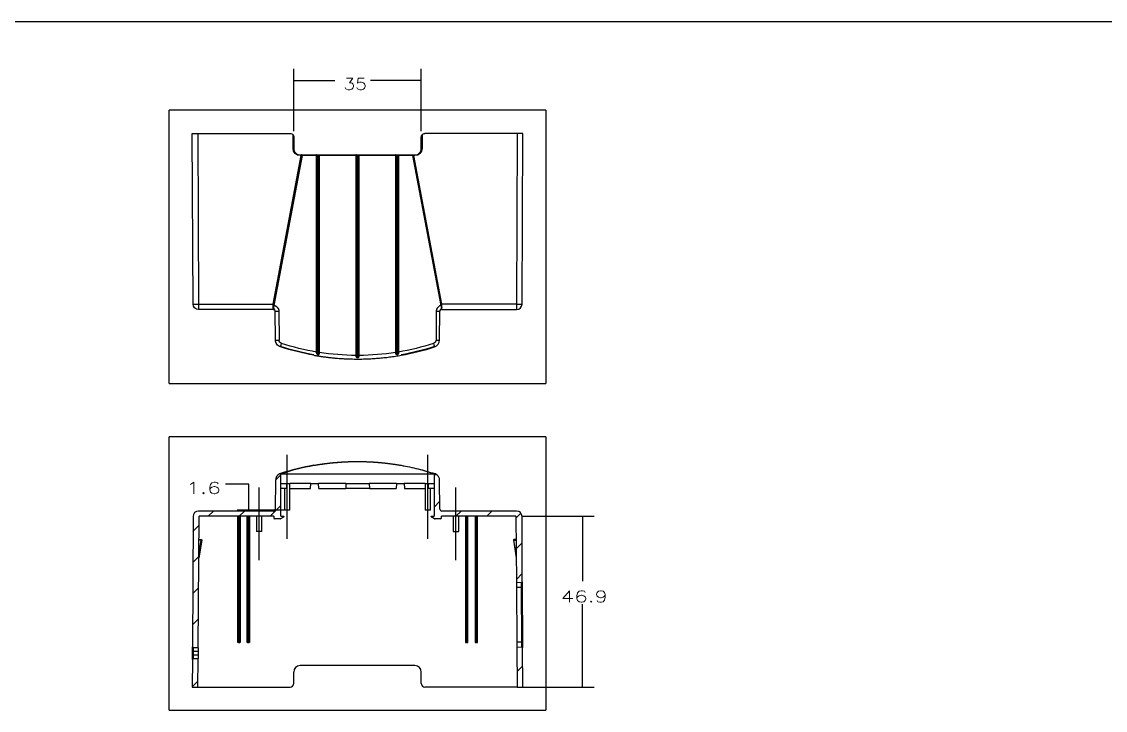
# Model space of a CAD drawing. Header units: inches. Extents: x 0 to 1189, y 0 to 841.
# Drawn here: x 297.2 to 594.5, y 652.1 to 841 of the extents above; entities that cross this region are included whole.
import ezdxf
from ezdxf.lldxf.tags import DXFTag

# ---------------------------------------------------------------- set-up
doc = ezdxf.new("R2010")
doc.units = ezdxf.units.IN
doc.header["$MEASUREMENT"] = 0
doc.layers.add('1', color=7, linetype='Continuous', true_color=0xffffff)
doc.styles.add('blockfont', font='simplex.shx', dxfattribs={"bigfont": 'bigfont'})
tags = doc.linetypes.add('CENTER', pattern=[2, 1.25, -0.25, 0.25, -0.25]).pattern_tags.tags
tags[10:11] = [DXFTag(74, 4), DXFTag(75, 0), DXFTag(340, '0'), DXFTag(46, 0.0), DXFTag(50, 0.0), DXFTag(44, 0.0), DXFTag(45, 0.0)]
tags[8:9] = [DXFTag(74, 4), DXFTag(75, 0), DXFTag(340, '0'), DXFTag(46, 0.0), DXFTag(50, 0.0), DXFTag(44, 0.0), DXFTag(45, 0.0)]
tags[6:7] = [DXFTag(74, 4), DXFTag(75, 0), DXFTag(340, '0'), DXFTag(46, 0.0), DXFTag(50, 0.0), DXFTag(44, 0.0), DXFTag(45, 0.0)]
tags[4:5] = [DXFTag(74, 4), DXFTag(75, 0), DXFTag(340, '0'), DXFTag(46, 0.0), DXFTag(50, 0.0), DXFTag(44, 0.0), DXFTag(45, 0.0)]
doc.dimstyles.get("Standard").update_dxf_attribs({"dimtxt": 0.18, "dimasz": 0.18, "dimexe": 0.18, "dimexo": 0.0625, "dimgap": 0.09, "dimtad": 0, "dimtih": 1, "dimtoh": 1, "dimdec": 4, "dimzin": 0, "dimdsep": 46, "dimtxsty": 'Standard', "dimcen": 0.09, "dimadec": 0, "dimazin": 0, "dimtfac": 1, "dimtdec": 4, "dimtofl": 0, "dimtmove": 0, "dimatfit": 3, "dimfxl": 0, "dimtolj": 1, "dimtzin": 0, "dimarcsym": 0})

# ---------------------------------------------------------------- blocks, each defined once
blk = doc.blocks.new('HATCH3')
at = {"color": 7}
for p, q in [((366.86, 715.29), (368.33, 716.76)), ((410.41, 716.4), (410.9, 716.88)), ((365.43, 705.38), (368.38, 708.33)), ((410.38, 707.88), (411.95, 709.46)), ((348.45, 705.38), (349.85, 706.78)), ((356.94, 705.38), (358.34, 706.78)), ((416.36, 705.38), (417.76, 706.78)), ((424.85, 705.38), (426.25, 706.78)), ((432.8, 704.84), (434.17, 706.21)), ((344.24, 701.18), (345.94, 702.87)), ((432.87, 696.43), (434.53, 698.08)), ((344.2, 692.66), (345.86, 694.32)), ((432.94, 688.02), (434.57, 689.64)), ((344.16, 684.14), (345.79, 685.76)), ((344.13, 675.62), (345.72, 677.21)), ((433.16, 662.8), (434.68, 664.31)), ((344.05, 658.58), (345.57, 660.1))]:
    blk.add_line(p, q, dxfattribs=at)
blk = doc.blocks.new('ASSORTED_DRAFT11')
at = {"color": 7}
blk.add_solid([(406.88, 824.91), (403.7, 824.06), (403.7, 825.76), (406.88, 824.91)], dxfattribs=at)
blk = doc.blocks.new('ASSORTED_DRAFT12')
at = {"color": 7}
blk.add_solid([(371.88, 824.91), (375.05, 825.76), (375.05, 824.06), (371.88, 824.91)], dxfattribs=at)
blk = doc.blocks.new('_D3')
at = {"layer": '1', "color": 7}
for p, q in [((434.38, 705.38), (454.3, 705.38)), ((451.13, 705.38), (451.13, 687.55)), ((451.13, 658.48), (451.13, 681.2)), ((434.79, 658.48), (454.3, 658.48))]:
    blk.add_line(p, q, dxfattribs=at)
for points in [[(451.13, 705.38), (451.98, 702.21), (450.27, 702.21), (451.13, 705.38)], [(451.13, 658.48), (450.27, 661.66), (451.98, 661.66), (451.13, 658.48)]]:
    blk.add_solid(points, dxfattribs=at)
at = {"layer": '1', "color": 7, "insert": (445.16, 681.76), "char_height": 3.175, "attachment_point": 7, "line_spacing_factor": 0.903614, "style": 'blockfont'}
blk.add_mtext('\\W01.352;\\fsimplex.shx;46.9', dxfattribs=at)
blk = doc.blocks.new('_U11')
at = {"color": 7}
for p, q in [((359.54, 714.14), (353.19, 714.14)), ((359.54, 706.98), (359.54, 714.14)), ((369.24, 706.98), (356.37, 706.98)), ((359.54, 705.38), (359.54, 697.44))]:
    blk.add_line(p, q, dxfattribs=at)
for points in [[(359.54, 706.98), (358.69, 710.16), (360.39, 710.16), (359.54, 706.98)], [(359.54, 705.38), (360.39, 702.21), (358.69, 702.21), (359.54, 705.38)]]:
    blk.add_solid(points, dxfattribs=at)
at = {"layer": '1', "color": 7, "insert": (342.34, 711.53), "char_height": 3.175, "attachment_point": 7, "line_spacing_factor": 0.903614, "style": 'blockfont'}
blk.add_mtext('\\W01.410;\\fsimplex.shx;1.6', dxfattribs=at)

msp = doc.modelspace()

# ---------------------------------------------------------------- linework, layer by layer
at = {"layer": '1', "color": 251}
for p, q in [((1189, 841), (0, 841)), ((337.7018, 741.7326), (337.7018, 816.7211)), ((441.0568, 816.7211), (337.7018, 816.7211)), ((441.0568, 816.7211), (441.0568, 741.7326)), ((337.7018, 741.7326), (441.0568, 741.7326)), ((337.7018, 652.1302), (337.7018, 727.1186)), ((441.0568, 727.1186), (337.7018, 727.1186)), ((441.0568, 727.1186), (441.0568, 652.1302)), ((337.7018, 652.1302), (441.0568, 652.1302))]:
    msp.add_line(p, q, dxfattribs=at)
at = {"layer": '1', "color": 7}
for p, q in [((371.8768, 810.9586), (371.8768, 828.085)), ((406.8768, 810.9586), (406.8768, 828.085)), ((371.8768, 824.91), (383.1556, 824.91)), ((406.8768, 824.91), (392.9319, 824.91))]:
    msp.add_line(p, q, dxfattribs=at)
at = {"layer": '1', "color": 21}
for p, q in [((344.2561, 763.5645), (344.0518, 810.3711)), ((344.0518, 810.3711), (345.5518, 810.3711)), ((345.5518, 810.3711), (370.8768, 810.3711)), ((345.5518, 810.3711), (345.7561, 763.5659)), ((371.6768, 806.2204), (371.6768, 809.9711)), ((371.8768, 809.3711), (371.8768, 806.2211)), ((406.8768, 806.2211), (406.8768, 809.3711)), ((407.0768, 809.9711), (407.0768, 806.2204)), ((433.2019, 810.3711), (407.8768, 810.3711)), ((433.2019, 810.3711), (432.9976, 763.5659)), ((434.7018, 810.3711), (433.2019, 810.3711)), ((434.4976, 763.5645), (434.7018, 810.3711)), ((366.2302, 763.5659), (373.9434, 804.2704)), ((366.3716, 763.2101), (374.1464, 804.2401)), ((374.2356, 804.2704), (366.4522, 763.195)), ((373.6268, 804.4711), (373.6268, 804.2704)), ((373.6268, 804.4711), (373.9434, 804.4711)), ((373.9434, 804.2704), (373.6268, 804.2704)), ((373.9434, 804.4711), (373.9851, 804.4711)), ((373.9434, 804.2704), (373.9434, 804.4711)), ((373.9851, 804.4711), (374.2356, 804.4711)), ((374.2356, 804.2704), (374.2356, 804.4711)), ((374.2356, 804.4711), (378.1237, 804.4711)), ((378.156, 804.2704), (374.2356, 804.2704)), ((378.1237, 804.4711), (378.93, 804.4711)), ((378.156, 804.2704), (378.156, 804.2708)), ((378.156, 750.4033), (378.156, 804.2704)), ((378.2951, 804.2708), (378.2951, 804.2707)), ((378.2951, 804.2707), (378.2951, 750.4036)), ((378.7586, 804.2707), (378.7586, 804.2708)), ((378.7586, 750.2833), (378.7586, 804.2707)), ((378.8977, 804.2704), (378.8977, 804.2708)), ((378.8977, 804.2704), (378.8977, 750.2829)), ((389.006, 804.2704), (378.8977, 804.2704)), ((378.93, 804.4711), (388.9737, 804.4711)), ((388.9737, 804.4711), (389.78, 804.4711)), ((389.006, 804.2704), (389.006, 804.2708)), ((389.006, 749.4686), (389.006, 804.2704)), ((389.1451, 804.2708), (389.1451, 804.2707)), ((389.1451, 804.2707), (389.1451, 749.4689)), ((389.6086, 804.2707), (389.6086, 804.2708)), ((389.6086, 749.4689), (389.6086, 804.2707)), ((389.7477, 804.2704), (389.7477, 804.2708)), ((389.7477, 804.2704), (389.7477, 749.4686)), ((399.856, 804.2704), (389.7477, 804.2704)), ((389.78, 804.4711), (399.8237, 804.4711)), ((399.8237, 804.4711), (400.63, 804.4711)), ((399.856, 804.2704), (399.856, 804.2708)), ((399.856, 750.2829), (399.856, 804.2704)), ((399.9951, 804.2708), (399.9951, 804.2707)), ((399.9951, 804.2707), (399.9951, 750.2833)), ((400.4586, 804.2707), (400.4586, 804.2708)), ((400.4586, 750.4036), (400.4586, 804.2707)), ((400.5977, 804.2704), (400.5977, 804.2708)), ((404.5181, 804.2704), (400.5977, 804.2704)), ((400.5977, 804.2704), (400.5977, 750.4033)), ((400.63, 804.4711), (404.5181, 804.4711)), ((404.5181, 804.4711), (404.7686, 804.4711)), ((404.5181, 804.2704), (404.5181, 804.4711)), ((412.3015, 763.195), (404.5181, 804.2704)), ((404.6073, 804.2401), (412.3821, 763.2101)), ((404.7686, 804.4711), (404.8103, 804.4711)), ((404.8103, 804.4711), (405.1268, 804.4711)), ((404.8103, 804.4711), (404.8103, 804.2704)), ((412.5235, 763.5659), (404.8103, 804.2704)), ((405.1268, 804.2704), (404.8103, 804.2704)), ((405.1268, 804.2704), (405.1268, 804.4711)), ((345.7561, 763.5659), (366.2302, 763.5659)), ((345.7561, 763.5659), (345.7561, 762.0711)), ((366.2812, 762.0711), (345.7561, 762.0711)), ((366.7809, 761.6051), (366.7812, 761.5755)), ((366.85, 753.6882), (366.7809, 761.6051)), ((367.7809, 761.6104), (367.85, 753.6935)), ((410.9728, 761.6104), (410.9037, 753.6935)), ((411.9037, 753.6882), (411.9728, 761.6051)), ((411.9728, 761.6051), (411.9725, 761.5755)), ((412.4725, 762.0711), (432.9976, 762.0711)), ((432.9976, 763.5659), (412.5235, 763.5659)), ((432.9976, 763.5659), (432.9976, 762.0711)), ((410.4758, 716.8802), (368.2779, 716.8802)), ((368.3768, 714.3802), (368.3359, 716.7244)), ((410.4178, 716.7244), (410.3768, 714.3802)), ((366.85, 715.1631), (366.7812, 707.2758)), ((368.3768, 714.3802), (370.0268, 714.3802)), ((368.3768, 705.3802), (368.3768, 714.3802)), ((370.0268, 712.9802), (370.0268, 714.3802)), ((370.0268, 714.3802), (370.8268, 714.3802)), ((370.8268, 706.9802), (370.8268, 714.3802)), ((376.5768, 714.3802), (370.8269, 714.3802)), ((376.4544, 712.9802), (376.5768, 714.3802)), ((376.5768, 714.3802), (378.6768, 714.3802)), ((378.7993, 712.9802), (378.6768, 714.3802)), ((386.1768, 714.3802), (378.6768, 714.3802)), ((386.1768, 714.3802), (386.128, 712.9802)), ((386.1768, 714.3802), (392.5768, 714.3802)), ((400.0768, 714.3802), (392.5768, 714.3802)), ((392.5768, 714.3802), (392.6257, 712.9802)), ((400.0768, 714.3802), (399.9544, 712.9802)), ((400.0768, 714.3802), (402.1768, 714.3802)), ((402.1768, 714.3802), (402.2993, 712.9802)), ((407.9268, 714.3802), (402.1768, 714.3802)), ((407.9268, 714.3802), (407.9268, 706.9802)), ((407.9268, 714.3802), (408.7268, 714.3802)), ((408.7268, 714.3802), (410.3768, 714.3802)), ((408.7268, 714.3802), (408.7268, 712.9802)), ((410.3768, 714.3802), (410.3768, 705.3802)), ((411.9725, 707.2758), (411.9037, 715.1631)), ((370.0268, 712.9802), (368.3768, 712.9802)), ((369.3268, 712.9802), (369.3268, 706.9802)), ((370.8268, 712.9802), (376.4544, 712.9802)), ((378.7993, 712.9802), (386.128, 712.9802)), ((392.6257, 712.9802), (386.128, 712.9802)), ((392.6257, 712.9802), (399.9544, 712.9802)), ((402.2993, 712.9802), (407.9268, 712.9802)), ((410.3768, 712.9802), (408.7268, 712.9802)), ((409.4268, 706.9802), (409.4268, 712.9802)), ((344.2561, 705.2867), (344.0999, 669.5019)), ((345.6457, 669.2302), (345.9611, 705.3802)), ((366.2812, 706.7802), (345.7561, 706.7802)), ((366.3768, 705.3802), (345.9611, 705.3802)), ((356.5018, 670.7302), (356.5018, 705.3802)), ((356.601, 705.3802), (356.601, 670.7302)), ((356.748, 670.7302), (356.748, 705.3802)), ((356.9057, 705.3802), (356.9057, 670.7302)), ((357.0527, 670.7302), (357.0527, 705.3802)), ((357.1518, 705.3802), (357.1518, 670.7302)), ((359.1018, 670.7302), (359.1018, 705.3802)), ((359.201, 705.3802), (359.201, 670.7302)), ((359.348, 670.7302), (359.348, 705.3802)), ((359.5057, 705.3802), (359.5057, 670.7302)), ((359.6527, 670.7302), (359.6527, 705.3802)), ((359.7518, 705.3802), (359.7518, 670.7302)), ((361.6268, 705.3802), (361.6268, 701.1802)), ((363.1268, 701.1802), (363.1268, 705.3802)), ((366.3768, 705.3802), (366.3768, 704.8802)), ((368.1178, 704.6302), (366.6268, 704.6302)), ((369.0386, 705.0611), (368.2296, 704.6566)), ((368.3768, 705.3802), (369.1768, 705.3802)), ((369.1768, 705.3802), (369.1768, 705.2847)), ((370.8268, 706.9802), (369.3268, 706.9802)), ((409.4268, 706.9802), (407.9268, 706.9802)), ((409.5768, 705.3802), (410.3768, 705.3802)), ((409.5768, 705.2847), (409.5768, 705.3802)), ((410.5241, 704.6566), (409.715, 705.0611)), ((412.1268, 704.6302), (410.6359, 704.6302)), ((432.7925, 705.3802), (412.3768, 705.3802)), ((412.3768, 704.8802), (412.3768, 705.3802)), ((432.9976, 706.7802), (412.4725, 706.7802)), ((415.6268, 705.3802), (415.6268, 701.1802)), ((417.1268, 701.1802), (417.1268, 705.3802)), ((419.0018, 705.3802), (419.0018, 670.7302)), ((419.101, 670.7302), (419.101, 705.3802)), ((419.248, 705.3802), (419.248, 670.7302)), ((419.4057, 670.7302), (419.4057, 705.3802)), ((419.5527, 705.3802), (419.5527, 670.7302)), ((419.6518, 670.7302), (419.6518, 705.3802)), ((421.6018, 705.3802), (421.6018, 670.7302)), ((421.701, 670.7302), (421.701, 705.3802)), ((421.848, 705.3802), (421.848, 670.7302)), ((422.0057, 670.7302), (422.0057, 705.3802)), ((422.1527, 705.3802), (422.1527, 670.7302)), ((422.2518, 670.7302), (422.2518, 705.3802)), ((432.7925, 705.3802), (432.9522, 687.0802)), ((434.5758, 687.3559), (434.4976, 705.2867)), ((346.6278, 698.8067), (345.8617, 693.9802)), ((345.8705, 694.9925), (346.4797, 698.8302)), ((346.4797, 698.8302), (345.904, 698.8302)), ((345.9053, 698.9802), (346.4797, 698.9802)), ((346.4797, 698.9802), (346.4797, 698.8302)), ((346.6278, 698.8067), (346.4797, 698.8302)), ((363.1268, 701.1802), (361.6268, 701.1802)), ((415.6268, 701.1802), (417.1268, 701.1802)), ((432.1259, 698.8067), (432.274, 698.8302)), ((432.1259, 698.8067), (432.892, 693.9802)), ((432.8484, 698.9802), (432.274, 698.9802)), ((432.274, 698.9802), (432.274, 698.8302)), ((432.274, 698.8302), (432.8497, 698.8302)), ((432.8832, 694.9925), (432.274, 698.8302)), ((432.892, 693.9802), (432.892, 693.9802)), ((434.3863, 687.1553), (432.9522, 687.0802)), ((434.393, 685.8301), (432.9632, 685.8302)), ((432.9632, 685.8302), (433.0945, 670.7802)), ((434.4586, 670.7801), (434.393, 685.8301)), ((434.5825, 685.8309), (434.6482, 670.7809)), ((345.6457, 669.2302), (344.2895, 669.3013)), ((356.601, 670.7302), (356.5018, 670.7302)), ((356.601, 670.7302), (356.748, 670.7302)), ((356.9057, 670.7302), (356.748, 670.7302)), ((356.9057, 670.7302), (357.0527, 670.7302)), ((357.1518, 670.7302), (357.0527, 670.7302)), ((359.201, 670.7302), (359.1018, 670.7302)), ((359.201, 670.7302), (359.348, 670.7302)), ((359.5057, 670.7302), (359.348, 670.7302)), ((359.5057, 670.7302), (359.6527, 670.7302)), ((359.7518, 670.7302), (359.6527, 670.7302)), ((419.0018, 670.7302), (419.101, 670.7302)), ((419.248, 670.7302), (419.101, 670.7302)), ((419.248, 670.7302), (419.4057, 670.7302)), ((419.5527, 670.7302), (419.4057, 670.7302)), ((419.5527, 670.7302), (419.6518, 670.7302)), ((421.6018, 670.7302), (421.701, 670.7302)), ((421.848, 670.7302), (421.701, 670.7302)), ((421.848, 670.7302), (422.0057, 670.7302)), ((422.1527, 670.7302), (422.0057, 670.7302)), ((422.1527, 670.7302), (422.2518, 670.7302)), ((434.4586, 670.7801), (433.0945, 670.7802)), ((433.1054, 669.5302), (433.2018, 658.4802)), ((433.1054, 669.5302), (434.4653, 669.4589)), ((434.7018, 658.4802), (434.6548, 669.2601)), ((344.0851, 666.1108), (344.0518, 658.4802)), ((344.0907, 667.3809), (344.0944, 668.2309)), ((344.2747, 666.3096), (345.6208, 666.3802)), ((344.2839, 668.2301), (344.2802, 667.3801)), ((344.2802, 667.3801), (345.6295, 667.3802)), ((345.6369, 668.2302), (344.2839, 668.2301)), ((345.5519, 658.4802), (345.6208, 666.3802)), ((345.6369, 668.2302), (345.6295, 667.3802)), ((405.1268, 664.3802), (373.6268, 664.3802)), ((371.8768, 659.4802), (371.8768, 662.6302)), ((406.8768, 659.4802), (406.8768, 662.6302)), ((344.0518, 658.4802), (345.5519, 658.4802)), ((345.5519, 658.4802), (370.8768, 658.4802)), ((433.2018, 658.4802), (407.8768, 658.4802)), ((433.2018, 658.4802), (434.7018, 658.4802))]:
    msp.add_line(p, q, dxfattribs=at)
at = {"layer": '1', "color": 7, "linetype": 'CENTER', "ltscale": 7.7}
for p, q in [((370.0768, 699.1302), (370.0768, 722.2302)), ((408.6768, 699.1302), (408.6768, 722.2302))]:
    msp.add_line(p, q, dxfattribs=at)
at = {"layer": '1', "color": 7, "linetype": 'CENTER', "ltscale": 6.633333}
for p, q in [((362.3768, 693.3302), (362.3768, 713.2302)), ((416.3768, 693.3302), (416.3768, 713.2302))]:
    msp.add_line(p, q, dxfattribs=at)
at = {"layer": '1', "color": 21, "extrusion": (0, 0, -1)}
for centre, radius, start, end in [((-370.8768, 809.3711), 1, 90, 143.130102), ((-407.8768, 809.3711), 1, 36.869898, 90), ((-373.6268, 806.2204), 1.95, -90, 0), ((-405.1268, 806.2204), 1.95, 180, 270), ((-345.7561, 763.5711), 1.5, 270, 359.75), ((-366.2812, 761.5711), 0.5, 90, 179.5), ((-368.8499, 753.7022), 1, 287.909807, 359.499995), ((-409.9038, 753.7022), 1, 180.500005, 252.090193), ((-389.3768, 817.2193), 68.65, 252.090199, 259.964683), ((-346.4797, 698.8302), 0.15, 90, 189.019458), ((-344.2999, 669.501), 0.2, -87, 0.25), ((-344.2851, 666.1099), 0.2, 0.25, 87)]:
    msp.add_arc(centre, radius, start, end, dxfattribs=at)
at = {"layer": '1', "color": 21}
for centre, radius, start, end in [((412.4725, 761.5711), 0.5, 90, 179.5), ((432.9976, 763.5711), 1.5, 270, 359.75), ((368.8499, 715.1456), 2, 115.883895, 179.499998), ((368.086, 716.72), 0.25, 1, 115.883895), ((389.3768, 651.6319), 68.65, 72.090199, 79.964683), ((410.6677, 716.72), 0.25, 64.116105, 179), ((409.9038, 715.1456), 2, 0.500002, 64.116105), ((345.7561, 705.2802), 1.5, 90, 179.75), ((366.2812, 707.2802), 0.5, 270, 359.5), ((366.6268, 704.8802), 0.25, 180, 270), ((368.1178, 704.8802), 0.25, 270, 296.565051), ((368.9268, 705.2847), 0.25, -63.434949, 0), ((409.8268, 705.2847), 0.25, 180, 243.434949), ((410.6359, 704.8802), 0.25, 243.434949, 270), ((412.4725, 707.2802), 0.5, 180.5, 270), ((412.1268, 704.8802), 0.25, -90, 0), ((432.9976, 705.2802), 1.5, 0.25, 90), ((432.274, 698.8302), 0.15, 90, 189.019458), ((434.3759, 687.3551), 0.2, -87, 0.25), ((434.4548, 669.2592), 0.2, 0.25, 87), ((373.6268, 662.6302), 1.75, 90, 180), ((405.1268, 662.6302), 1.75, 0, 90), ((370.8768, 659.4802), 1, 270, 360), ((407.8768, 659.4802), 1, 180, 270)]:
    msp.add_arc(centre, radius, start, end, dxfattribs=at)
for centre, major_axis, ratio, start_param, end_param in [((371.6768, 806.2211), (0.2, 0), 0.00349065, 4.71238898, 6.28318531), ((407.0768, 806.2211), (0.2, 0), 0.00349065, 3.14159265, 4.71238898), ((373.9851, 804.2711), (0, -0.2), 0.81613904, 1.41539097, 3.14159265), ((378.156, 804.2709), (0.15, 0), 0.00349065, 4.71238898, 5.89878853), ((378.1561, 804.271), (0.15, -0.0001), 0.00130899, 4.7123911, 5.89879007), ((378.8976, 804.271), (-0.15, -0.0001), 0.00130899, 0.38439524, 1.57079517), ((378.8977, 804.2709), (0.15, 0), 0.00349065, 3.52598943, 4.71238898), ((389.006, 804.2709), (0.15, 0), 0.00349065, 4.71238898, 5.89878853), ((389.0061, 804.271), (0.15, -0.0001), 0.00130899, 4.7123911, 5.89879007), ((389.7476, 804.271), (-0.15, -0.0001), 0.00130899, 0.38439524, 1.57079517), ((389.7477, 804.2709), (0.15, 0), 0.00349065, 3.52598943, 4.71238898), ((399.856, 804.2709), (0.15, 0), 0.00349065, 4.71238898, 5.89878853), ((399.8561, 804.271), (0.15, -0.0001), 0.00130899, 4.7123911, 5.89879007), ((400.5976, 804.271), (-0.15, -0.0001), 0.00130899, 0.38439524, 1.57079517), ((400.5977, 804.2709), (0.15, 0), 0.00349065, 3.52598943, 4.71238898), ((404.7686, 804.2711), (0, -0.2), 0.81613904, 3.14159265, 4.86779434), ((345.755, 763.5712), (1.5, 0.0065), 0.00349062, 3.14159265, 4.71235852), ((366.2479, 763.166), (0.1498, -0.0082), 0.29966713, 4.72881527, 5.56520366), ((366.2621, 762.8406), (0.1499, 0.0065), 0.54078359, 4.68906619, 5.0575354), ((366.2754, 762.667), (0.1491, 0.0168), 0.66740656, 4.63750664, 4.73292481), ((366.2992, 762.5018), (-0.0972, 0.0235), 0.63991724, 4.82526638, 4.96248493), ((366.3521, 762.7171), (-0.097, 0.0242), 0.44363057, 4.76575458, 5.20048955), ((366.4333, 763.1065), (-0.0971, 0.024), 0.08495399, 4.72026075, 5.60174783), ((366.4514, 763.1904), (-0.0983, 0.0183), 0.00738148, 4.71312573, 5.67560465), ((366.4522, 763.1946), (-0.0983, 0.0186), 0.00342962, 4.71303886, 5.67558961), ((367.7787, 761.6141), (-1, -0.0087), 0.00349052, 0, 1.5707354), ((410.975, 761.6136), (1, -0.0087), 0.00349052, 4.71244991, 6.28318531), ((412.3015, 763.1946), (-0.0983, -0.0186), 0.00342962, 3.74918835, 4.7117391), ((412.3023, 763.1904), (-0.0983, -0.0183), 0.00738148, 3.74917331, 4.71165224), ((412.3204, 763.1065), (-0.0971, -0.024), 0.08495399, 3.82303013, 4.70451721), ((412.5057, 763.166), (-0.1498, -0.0082), 0.29966713, 0.71798165, 1.55437004), ((412.4016, 762.7171), (-0.097, -0.0242), 0.44363057, 4.22428841, 4.65902338), ((412.4916, 762.8406), (-0.1499, 0.0065), 0.54078359, 1.22564991, 1.59411912), ((412.4545, 762.5018), (-0.0972, -0.0235), 0.63991724, 4.46229303, 4.59951158), ((412.4783, 762.667), (-0.1491, 0.0168), 0.66740656, 1.55026049, 1.64567867), ((432.9987, 763.571), (-1.5, 0.0065), 0.00349062, 1.57082679, 3.14159265), ((367.8478, 753.6972), (-1, -0.0087), 0.00349056, 0, 1.5707354), ((368.5424, 752.7541), (-0.3075, -0.9515), 0.00107355, 0, 1.56747482), ((410.2113, 752.7541), (0.3075, -0.9515), 0.00107355, 4.71571049, 6.28318531), ((410.9059, 753.6967), (1, -0.0087), 0.00349056, 4.71244991, 6.28318531), ((378.156, 750.4038), (-0.15, 0), 0.00349065, 1.57079633, 2.75719588), ((378.8977, 750.2835), (0.15, 0), 0.00349065, 3.52598943, 4.71238898), ((389.006, 749.4691), (0.15, 0), 0.00349065, 4.71238898, 5.89878853), ((389.7477, 749.4691), (-0.15, 0), 0.00349065, 0.38439677, 1.57079633), ((399.856, 750.2835), (0.15, 0), 0.00349065, 4.71238898, 5.89878853), ((400.5977, 750.4038), (-0.15, 0), 0.00349065, 0.38439677, 1.57079633), ((368.8499, 715.1456), (1.8507, 0.7583), 0.99999996, 1.49451657, 1.63369066), ((368.8499, 715.1475), (1.7993, 0.6101), 0.99995729, 1.5564554, 1.58693282), ((368.2656, 716.9535), (-0.0308, 0.0952), 0.0053678, 4.72899644, 6.28318531), ((389.3768, 651.6319), (68.65, 0), 1, 1.74594566, 1.88338133), ((377.4142, 719.2299), (-0.0174, 0.0985), 0.00304162, 4.72957522, 6.28318531), ((401.3395, 719.2299), (0.0174, 0.0985), 0.00304162, 0, 1.55361009), ((410.4881, 716.9535), (0.0308, 0.0952), 0.0053678, 0, 1.55418887), ((409.9037, 715.1473), (0.6191, 1.7963), 0.99998707, 6.2720359, 6.30251162), ((409.9038, 715.1456), (-1.8507, 0.7583), 0.99999996, 4.64949464, 4.78866873), ((434.3825, 685.8301), (-0.2, -0.0009), 0.00022868, 3.14159266, 4.66002562), ((434.4481, 670.7801), (-0.2, -0.0009), 0.00022868, 3.14159264, 4.66002562), ((344.2907, 667.3801), (-0.2, 0.0009), 0.00022868, 4.76475235, 6.28318531), ((344.2944, 668.2301), (-0.2, 0.0009), 0.00022868, 4.76475235, 6.28318532)]:
    msp.add_ellipse(centre, major_axis=major_axis, ratio=ratio, start_param=start_param, end_param=end_param, dxfattribs=at)
at = {"layer": '1', "color": 21, "extrusion": (0, 0, -1)}
for centre, major_axis, ratio, start_param, end_param in [((378.5268, 804.2711), (0.25, 0), 0.00279252, 0.38439694, 2.75719572), ((389.3768, 804.2711), (0.25, 0), 0.00279252, 0.38439694, 2.75719572), ((400.2268, 804.2711), (0.25, 0), 0.00279252, 0.38439694, 2.75719572), ((389.3768, 817.2176), (0, -67.75), 1, 0.16638748, 0.312585), ((389.3768, 817.2176), (0, -67.75), 1, 5.9706003, 6.11679782), ((389.3768, 817.2193), (68.65, 0), 1, 1.74594566, 1.88338133), ((389.3768, 817.2176), (0, -67.75), 1, 0.00547324, 0.15529787), ((389.3768, 817.2176), (0, -67.75), 1, 6.12788744, 6.27771207)]:
    msp.add_ellipse(centre, major_axis=major_axis, ratio=ratio, start_param=start_param, end_param=end_param, dxfattribs=at)
at = {"layer": '1', "color": 21}
for points, degree, knots in [([(371.6768, 809.9711), (371.7112, 809.9253), (371.7407, 809.8779), (371.7914, 809.7793), (371.812, 809.7293), (371.8609, 809.5783), (371.8768, 809.4741), (371.8768, 809.3711)], 3, [0, 0, 0, 0, 0.25, 0.25, 0.5, 0.5, 1, 1, 1, 1]), ([(406.8768, 809.3711), (406.8768, 809.3967), (406.8779, 809.4228), (406.8818, 809.4743), (406.8848, 809.4998), (406.8968, 809.5763), (406.9087, 809.627), (406.9413, 809.7282), (406.9622, 809.779), (407.0127, 809.8774), (407.043, 809.926), (407.0768, 809.9711)], 3, [0, 0, 0, 0, 0.125, 0.125, 0.25, 0.25, 0.5, 0.5, 0.75, 0.75, 1, 1, 1, 1]), ([(371.8768, 806.2211), (371.8768, 805.992), (371.9224, 805.763), (372.0977, 805.3398), (372.2274, 805.1456), (372.5514, 804.8217), (372.7455, 804.692), (373.1688, 804.5166), (373.3978, 804.4711), (373.6268, 804.4711)], 3, [0, 0, 0, 0, 0.25, 0.25, 0.5, 0.5, 0.75, 0.75, 1, 1, 1, 1]), ([(405.1268, 804.4711), (405.3559, 804.4711), (405.5849, 804.5166), (406.0082, 804.692), (406.2023, 804.8217), (406.5263, 805.1456), (406.656, 805.3398), (406.8313, 805.763), (406.8768, 805.992), (406.8768, 806.2211)], 3, [0, 0, 0, 0, 0.25, 0.25, 0.5, 0.5, 0.75, 0.75, 1, 1, 1, 1]), ([(374.1464, 804.2401), (374.1414, 804.2409), (374.1307, 804.2424), (374.111, 804.2453), (374.0868, 804.2489), (374.0578, 804.2532), (374.0238, 804.2583), (373.9851, 804.2641), (373.9576, 804.2682), (373.9434, 804.2704)], 3, [0, 0, 0, 0, 0.10638186, 0.22492801, 0.35563561, 0.49850109, 0.65352025, 0.82068831, 1, 1, 1, 1]), ([(374.2356, 804.2704), (374.2303, 804.2686), (374.2203, 804.2652), (374.2065, 804.2605), (374.195, 804.2566), (374.1802, 804.2515), (374.1629, 804.2457), (374.1517, 804.2419), (374.1464, 804.2401)], 3, [0, 0, 0, 0, 0.15849781, 0.29678098, 0.4148564, 0.51274172, 0.77062747, 1, 1, 1, 1]), ([(378.2951, 804.2704), (378.2951, 804.275), (378.295, 804.2796), (378.2936, 804.3049), (378.2892, 804.3266), (378.2751, 804.3656), (378.2656, 804.3837), (378.2396, 804.4193), (378.2215, 804.4361), (378.2024, 804.4479), (378.1984, 804.4502), (378.1815, 804.4601), (378.1629, 804.4668), (378.1402, 804.4702), (378.1356, 804.4706), (378.131, 804.4708), (378.1264, 804.471), (378.1218, 804.4711)], 3, [0, 0, 0, 0, 0.0392861, 0.0392861, 0.2455816, 0.2455816, 0.44197749, 0.44197749, 0.69065771, 0.69065771, 0.70463275, 0.70463275, 0.920949, 0.920949, 0.990766, 0.990766, 1, 1, 1, 1]), ([(378.156, 804.2704), (378.156, 804.275), (378.156, 804.2796), (378.1557, 804.3049), (378.1549, 804.3266), (378.1522, 804.3656), (378.1504, 804.3837), (378.1455, 804.4193), (378.1421, 804.4361), (378.1388, 804.4469), (378.1374, 804.4513), (378.1346, 804.4602), (378.1315, 804.4669), (378.1278, 804.4698), (378.1234, 804.4712)], 3, [0, 0, 0, 0, 0.03921322, 0.03921322, 0.24525026, 0.24525026, 0.44167703, 0.44167703, 0.69093361, 0.69093361, 0.70465438, 0.70465438, 0.92291471, 1, 1, 1, 1]), ([(378.7586, 804.2704), (378.7586, 804.275), (378.7587, 804.2796), (378.7601, 804.3049), (378.7645, 804.3266), (378.7786, 804.3656), (378.7881, 804.3837), (378.8141, 804.4193), (378.8322, 804.4361), (378.8513, 804.4479), (378.8553, 804.4502), (378.8722, 804.4601), (378.8908, 804.4668), (378.9135, 804.4702), (378.9181, 804.4706), (378.9227, 804.4708), (378.9273, 804.471), (378.9319, 804.4711)], 3, [0, 0, 0, 0, 0.0392861, 0.0392861, 0.2455816, 0.2455816, 0.44197749, 0.44197749, 0.6906577, 0.6906577, 0.70463275, 0.70463275, 0.920949, 0.920949, 0.990766, 0.990766, 1, 1, 1, 1]), ([(378.8977, 804.2704), (378.8977, 804.275), (378.8977, 804.2796), (378.8979, 804.3049), (378.8988, 804.3266), (378.9014, 804.3656), (378.9033, 804.3837), (378.9082, 804.4193), (378.9116, 804.4361), (378.9149, 804.4469), (378.9163, 804.4513), (378.9191, 804.4602), (378.9222, 804.4669), (378.9259, 804.4698), (378.9303, 804.4712)], 3, [0, 0, 0, 0, 0.03921322, 0.03921322, 0.24525026, 0.24525026, 0.44167703, 0.44167703, 0.69093361, 0.69093361, 0.70465438, 0.70465438, 0.92291471, 1, 1, 1, 1]), ([(389.1451, 804.2704), (389.1451, 804.275), (389.145, 804.2796), (389.1436, 804.3049), (389.1392, 804.3266), (389.1251, 804.3656), (389.1156, 804.3837), (389.0896, 804.4193), (389.0715, 804.4361), (389.0524, 804.4479), (389.0484, 804.4502), (389.0315, 804.4601), (389.0129, 804.4668), (388.9902, 804.4702), (388.9856, 804.4706), (388.981, 804.4708), (388.9764, 804.471), (388.9718, 804.4711)], 3, [0, 0, 0, 0, 0.0392861, 0.0392861, 0.2455816, 0.2455816, 0.44197749, 0.44197749, 0.69065771, 0.69065771, 0.70463275, 0.70463275, 0.920949, 0.920949, 0.990766, 0.990766, 1, 1, 1, 1]), ([(389.006, 804.2704), (389.006, 804.275), (389.006, 804.2796), (389.0057, 804.3049), (389.0049, 804.3266), (389.0022, 804.3656), (389.0004, 804.3837), (388.9955, 804.4193), (388.9921, 804.4361), (388.9888, 804.4469), (388.9874, 804.4513), (388.9846, 804.4602), (388.9815, 804.4669), (388.9778, 804.4698), (388.9734, 804.4712)], 3, [0, 0, 0, 0, 0.03921322, 0.03921322, 0.24525026, 0.24525026, 0.44167703, 0.44167703, 0.69093361, 0.69093361, 0.70465438, 0.70465438, 0.92291471, 1, 1, 1, 1]), ([(389.6086, 804.2704), (389.6086, 804.275), (389.6087, 804.2796), (389.6101, 804.3049), (389.6145, 804.3266), (389.6286, 804.3656), (389.6381, 804.3837), (389.6641, 804.4193), (389.6822, 804.4361), (389.7013, 804.4479), (389.7053, 804.4502), (389.7222, 804.4601), (389.7408, 804.4668), (389.7635, 804.4702), (389.7681, 804.4706), (389.7727, 804.4708), (389.7773, 804.471), (389.7819, 804.4711)], 3, [0, 0, 0, 0, 0.0392861, 0.0392861, 0.2455816, 0.2455816, 0.44197749, 0.44197749, 0.6906577, 0.6906577, 0.70463275, 0.70463275, 0.920949, 0.920949, 0.990766, 0.990766, 1, 1, 1, 1]), ([(389.7477, 804.2704), (389.7477, 804.275), (389.7477, 804.2796), (389.7479, 804.3049), (389.7488, 804.3266), (389.7514, 804.3656), (389.7533, 804.3837), (389.7582, 804.4193), (389.7616, 804.4361), (389.7649, 804.4469), (389.7663, 804.4513), (389.7691, 804.4602), (389.7722, 804.4669), (389.7759, 804.4698), (389.7803, 804.4712)], 3, [0, 0, 0, 0, 0.03921322, 0.03921322, 0.24525026, 0.24525026, 0.44167703, 0.44167703, 0.69093361, 0.69093361, 0.70465438, 0.70465438, 0.92291471, 1, 1, 1, 1]), ([(399.9951, 804.2704), (399.9951, 804.275), (399.995, 804.2796), (399.9936, 804.3049), (399.9892, 804.3266), (399.9751, 804.3656), (399.9656, 804.3837), (399.9396, 804.4193), (399.9215, 804.4361), (399.9024, 804.4479), (399.8984, 804.4502), (399.8815, 804.4601), (399.8629, 804.4668), (399.8402, 804.4702), (399.8356, 804.4706), (399.831, 804.4708), (399.8264, 804.471), (399.8218, 804.4711)], 3, [0, 0, 0, 0, 0.0392861, 0.0392861, 0.2455816, 0.2455816, 0.44197749, 0.44197749, 0.6906577, 0.6906577, 0.70463275, 0.70463275, 0.920949, 0.920949, 0.990766, 0.990766, 1, 1, 1, 1]), ([(399.856, 804.2704), (399.856, 804.275), (399.856, 804.2796), (399.8557, 804.3049), (399.8549, 804.3266), (399.8522, 804.3656), (399.8504, 804.3837), (399.8455, 804.4193), (399.8421, 804.4361), (399.8388, 804.4469), (399.8374, 804.4513), (399.8346, 804.4602), (399.8315, 804.4669), (399.8278, 804.4698), (399.8234, 804.4712)], 3, [0, 0, 0, 0, 0.03921322, 0.03921322, 0.24525026, 0.24525026, 0.44167703, 0.44167703, 0.69093361, 0.69093361, 0.70465438, 0.70465438, 0.92291471, 1, 1, 1, 1]), ([(400.4586, 804.2704), (400.4586, 804.275), (400.4587, 804.2796), (400.4601, 804.3049), (400.4645, 804.3266), (400.4786, 804.3656), (400.4881, 804.3837), (400.5141, 804.4193), (400.5322, 804.4361), (400.5513, 804.4479), (400.5553, 804.4502), (400.5722, 804.4601), (400.5908, 804.4668), (400.6135, 804.4702), (400.6181, 804.4706), (400.6227, 804.4708), (400.6273, 804.471), (400.6319, 804.4711)], 3, [0, 0, 0, 0, 0.0392861, 0.0392861, 0.2455816, 0.2455816, 0.44197749, 0.44197749, 0.69065771, 0.69065771, 0.70463275, 0.70463275, 0.920949, 0.920949, 0.990766, 0.990766, 1, 1, 1, 1]), ([(400.5977, 804.2704), (400.5977, 804.275), (400.5977, 804.2796), (400.5979, 804.3049), (400.5988, 804.3266), (400.6014, 804.3656), (400.6033, 804.3837), (400.6082, 804.4193), (400.6116, 804.4361), (400.6149, 804.4469), (400.6163, 804.4513), (400.6191, 804.4602), (400.6222, 804.4669), (400.6259, 804.4698), (400.6303, 804.4712)], 3, [0, 0, 0, 0, 0.03921322, 0.03921322, 0.24525026, 0.24525026, 0.44167703, 0.44167703, 0.69093361, 0.69093361, 0.70465438, 0.70465438, 0.92291471, 1, 1, 1, 1]), ([(404.6078, 804.24), (404.6034, 804.2414), (404.597, 804.2436), (404.5838, 804.248), (404.5674, 804.2535), (404.5454, 804.2611), (404.5281, 804.267), (404.5181, 804.2704)], 3, [0, 0, 0, 0, 0.14988179, 0.31238979, 0.48795482, 0.70341366, 1, 1, 1, 1]), ([(404.8103, 804.2704), (404.8019, 804.2691), (404.7854, 804.2666), (404.7613, 804.263), (404.7387, 804.2596), (404.7177, 804.2564), (404.6983, 804.2535), (404.6805, 804.2509), (404.6644, 804.2485), (404.65, 804.2464), (404.6372, 804.2445), (404.6259, 804.2428), (404.6162, 804.2414), (404.6116, 804.2408), (404.6071, 804.2401)], 3, [0, 0, 0, 0, 0.1061033, 0.20806748, 0.30589221, 0.39957719, 0.48912213, 0.5745268, 0.65579098, 0.73291449, 0.80589721, 0.87473904, 0.93943996, 1, 1, 1, 1]), ([(366.2302, 763.5659), (366.2364, 763.5522), (366.2486, 763.5255), (366.2663, 763.4865), (366.2827, 763.4494), (366.2979, 763.4144), (366.3117, 763.3814), (366.324, 763.3504), (366.335, 763.3214), (366.3445, 763.2945), (366.3528, 763.2695), (366.3598, 763.2465), (366.3658, 763.2255), (366.3691, 763.2122), (366.3708, 763.2058)], 3, [0, 0, 0, 0, 0.11065143, 0.21633229, 0.31704325, 0.41278507, 0.50355871, 0.58936528, 0.67020616, 0.74608304, 0.81699795, 0.88295346, 0.94395278, 1, 1, 1, 1]), ([(366.2479, 763.121), (366.2486, 763.1371), (366.2499, 763.1705), (366.2499, 763.2234), (366.2487, 763.2806), (366.2457, 763.3509), (366.2395, 763.4464), (366.2336, 763.5216), (366.2302, 763.5659)], 3, [0, 0, 0, 0, 0.11153729, 0.23200357, 0.36147884, 0.50002742, 0.70571766, 1, 1, 1, 1]), ([(366.2621, 762.7594), (366.2615, 762.772), (366.2602, 762.8002), (366.2565, 762.8497), (366.253, 762.8955), (366.2491, 762.947), (366.2468, 762.9979), (366.2458, 763.0603), (366.2472, 763.1012), (366.2479, 763.121)], 3, [0, 0, 0, 0, 0.11190369, 0.24984661, 0.42744846, 0.49993379, 0.67759141, 0.84421245, 1, 1, 1, 1]), ([(366.2812, 762.0711), (366.2809, 762.0917), (366.2808, 762.1036), (366.2806, 762.1184), (366.2804, 762.136), (366.2802, 762.1564), (366.2799, 762.1796), (366.2796, 762.2056), (366.2793, 762.2346), (366.2789, 762.2663), (366.2785, 762.3009), (366.2781, 762.3383), (366.2776, 762.3785), (366.2771, 762.4214), (366.2766, 762.4671), (366.276, 762.5153), (366.2756, 762.5494), (366.2754, 762.5665)], 3, [0, 0, 0, 0, 0.25098696, 0.30222744, 0.35381564, 0.40575158, 0.45803526, 0.5106667, 0.56364589, 0.61697286, 0.67064761, 0.72467015, 0.77904049, 0.83375863, 0.88882459, 0.94423838, 1, 1, 1, 1]), ([(366.7809, 761.6051), (366.7666, 761.6954), (366.7359, 761.8893), (366.5986, 762.1043), (366.4799, 762.2822), (366.3965, 762.4324), (366.3104, 762.48), (366.2817, 762.4959)], 3, [0, 0, 0, 0, 0.23235504, 0.49930481, 0.7514127, 0.91707986, 1, 1, 1, 1]), ([(366.4345, 763.1149), (366.4207, 763.054), (366.4001, 762.9625), (366.3784, 762.8447), (366.3646, 762.7892), (366.3577, 762.7614)], 3, [0, 0, 0, 0, 0.49986769, 0.75017166, 1, 1, 1, 1]), ([(366.4522, 763.195), (366.5853, 763.1733), (366.7204, 763.1206), (366.847, 763.0712), (366.9706, 762.9961), (367.0894, 762.9239), (367.1963, 762.8328), (367.3032, 762.7416), (367.3936, 762.635), (367.4838, 762.5287), (367.5556, 762.4078), (367.6276, 762.2866), (367.6773, 762.1565), (367.7268, 762.0268), (367.7532, 761.888), (367.7796, 761.7498), (367.7809, 761.6104)], 2, [0, 0, 0, 0.125, 0.125, 0.25, 0.25, 0.375, 0.375, 0.5, 0.5, 0.625, 0.625, 0.75, 0.75, 0.875, 0.875, 1, 1, 1]), ([(412.3015, 763.195), (412.2108, 763.1738), (412.029, 763.1314), (411.6969, 762.9593), (411.3361, 762.6557), (411.0952, 762.2486), (410.9902, 761.8896), (410.9786, 761.7034), (410.9728, 761.6104)], 3, [0, 0, 0, 0, 0.12492742, 0.25035105, 0.49992338, 0.7495639, 0.87477128, 1, 1, 1, 1]), ([(411.9728, 761.6051), (411.974, 761.749), (412.0292, 761.8862), (412.1659, 762.1163), (412.2204, 762.2022), (412.3392, 762.3856), (412.4045, 762.4883), (412.4719, 762.4958)], 3, [0, 0, 0, 0, 0.5, 0.5, 0.75, 0.75, 1, 1, 1, 1]), ([(412.396, 762.7614), (412.3831, 762.8178), (412.3637, 762.9025), (412.3412, 763.0236), (412.3265, 763.0845), (412.3192, 763.1149)], 3, [0, 0, 0, 0, 0.49932247, 0.74968664, 1, 1, 1, 1]), ([(412.5235, 763.5659), (412.4954, 763.5039), (412.4534, 763.4111), (412.4066, 763.2914), (412.3907, 763.2343), (412.3828, 763.2058)], 3, [0, 0, 0, 0, 0.50075274, 0.75079724, 1, 1, 1, 1]), ([(412.4916, 762.7594), (412.4932, 762.7878), (412.4964, 762.8446), (412.5041, 762.9339), (412.5085, 763.0259), (412.5067, 763.0893), (412.5057, 763.121)], 3, [0, 0, 0, 0, 0.24984312, 0.499937, 0.74983805, 1, 1, 1, 1]), ([(412.5057, 763.121), (412.5052, 763.1354), (412.504, 763.1643), (412.5036, 763.2081), (412.5042, 763.2522), (412.5056, 763.2965), (412.5087, 763.3633), (412.5146, 763.453), (412.5205, 763.5282), (412.5235, 763.5659)], 3, [0, 0, 0, 0, 0.10024432, 0.20029845, 0.30023936, 0.4001337, 0.50003603, 0.74981272, 1, 1, 1, 1]), ([(368.2349, 751.8026), (368.0367, 751.8666), (367.8487, 751.9619), (367.5109, 752.2055), (367.3612, 752.3539), (367.1147, 752.6896), (367.0179, 752.8769), (366.8864, 753.2721), (366.8518, 753.48), (366.85, 753.6882)], 3, [0, 0, 0, 0, 0.25, 0.25, 0.5, 0.5, 0.75, 0.75, 1, 1, 1, 1]), ([(377.3971, 749.5245), (377.5394, 749.4996), (377.824, 749.4498), (378.2511, 749.3786), (378.6781, 749.3099), (379.105, 749.244), (379.5318, 749.1809), (379.9585, 749.1205), (380.385, 749.0628), (380.8114, 749.0079), (381.2375, 748.9557), (381.6635, 748.9062), (382.0893, 748.8594), (382.5148, 748.8153), (382.9401, 748.7739), (383.4096, 748.7312), (384.0305, 748.6792), (384.9103, 748.6147), (386.1121, 748.5448), (387.6367, 748.4866), (389.0296, 748.4678), (390.1823, 748.4746), (390.9874, 748.4888), (391.7918, 748.5125), (392.5955, 748.5456), (393.3983, 748.5881), (394.2002, 748.64), (395.0011, 748.7011), (395.8007, 748.7716), (396.5991, 748.8514), (397.3961, 748.9404), (398.1916, 749.0386), (398.9856, 749.146), (399.7778, 749.2627), (400.5683, 749.3878), (401.0939, 749.479), (401.3566, 749.5245)], 3, [0, 0, 0, 0, 0.01800179, 0.03598199, 0.0539406, 0.07187761, 0.08979304, 0.10768689, 0.12555915, 0.14340983, 0.16123893, 0.17904645, 0.1968324, 0.21459679, 0.2323396, 0.25006085, 0.27332811, 0.30995552, 0.35994299, 0.42329059, 0.49999909, 0.53345023, 0.56688421, 0.60030116, 0.63370118, 0.66708437, 0.7004508, 0.73380053, 0.7671336, 0.80045004, 0.83374986, 0.86703309, 0.90029972, 0.93354975, 0.96678318, 1, 1, 1, 1]), ([(378.8977, 750.2829), (378.8919, 750.1783), (378.8819, 749.995), (378.8232, 749.7713), (378.6989, 749.6296), (378.451, 749.6127), (378.2489, 749.7657), (378.1589, 750.0346), (378.1571, 750.265), (378.156, 750.4033)], 3, [0, 0, 0, 0, 0.16395013, 0.28710564, 0.39434751, 0.49996798, 0.6414037, 0.78482269, 1, 1, 1, 1]), ([(378.2951, 750.4036), (378.2971, 750.286), (378.3011, 750.0543), (378.4, 749.7154), (378.6904, 749.743), (378.75, 749.9822), (378.7552, 750.1627), (378.7586, 750.2833)], 3, [0, 0, 0, 0, 0.25427501, 0.50121896, 0.6195926, 0.74599111, 1, 1, 1, 1]), ([(389.7477, 749.4686), (389.7449, 749.367), (389.74, 749.1852), (389.6878, 748.96), (389.58, 748.8056), (389.3997, 748.7457), (389.2402, 748.7794), (389.108, 748.877), (389.0154, 749.104), (389.0095, 749.3319), (389.006, 749.4686)], 3, [0, 0, 0, 0, 0.15982092, 0.28607761, 0.39346343, 0.4995463, 0.57112041, 0.64291839, 0.78589804, 1, 1, 1, 1]), ([(389.1451, 749.4689), (389.1486, 749.347), (389.1539, 749.164), (389.2091, 748.9453), (389.3781, 748.8273), (389.5449, 748.9467), (389.5999, 749.1648), (389.6051, 749.3473), (389.6086, 749.4689)], 3, [0, 0, 0, 0, 0.25255128, 0.37883369, 0.50061591, 0.62221267, 0.74812165, 1, 1, 1, 1]), ([(400.5977, 750.4033), (400.5967, 750.2749), (400.595, 750.05), (400.5146, 749.7763), (400.3266, 749.6285), (400.1306, 749.6196), (399.978, 749.6913), (399.8731, 749.9155), (399.8624, 750.1451), (399.856, 750.2829)], 3, [0, 0, 0, 0, 0.20008978, 0.35062231, 0.49854139, 0.57025693, 0.64218709, 0.78520451, 1, 1, 1, 1]), ([(399.9951, 750.2833), (399.9985, 750.1626), (400.0036, 749.982), (400.0636, 749.7425), (400.3544, 749.7161), (400.4525, 750.0546), (400.4565, 750.2862), (400.4586, 750.4036)], 3, [0, 0, 0, 0, 0.25421882, 0.38064223, 0.49922718, 0.74609363, 1, 1, 1, 1]), ([(377.3971, 719.3267), (377.5394, 719.3517), (377.824, 719.4014), (378.2511, 719.4727), (378.6781, 719.5414), (379.105, 719.6073), (379.5318, 719.6704), (379.9585, 719.7308), (380.385, 719.7885), (380.8114, 719.8434), (381.2375, 719.8956), (381.6635, 719.9451), (382.0893, 719.9919), (382.5148, 720.036), (382.9401, 720.0773), (383.4096, 720.1201), (384.0305, 720.1721), (384.9103, 720.2366), (386.1121, 720.3064), (387.6367, 720.3647), (389.0296, 720.3835), (390.1823, 720.3767), (390.9874, 720.3625), (391.7918, 720.3388), (392.5955, 720.3057), (393.3983, 720.2632), (394.2002, 720.2113), (395.0011, 720.1501), (395.8007, 720.0796), (396.5991, 719.9999), (397.3961, 719.9109), (398.1916, 719.8127), (398.9856, 719.7053), (399.7778, 719.5886), (400.5683, 719.4635), (401.0939, 719.3723), (401.3566, 719.3267)], 3, [0, 0, 0, 0, 0.01800179, 0.03598199, 0.0539406, 0.07187761, 0.08979304, 0.10768689, 0.12555915, 0.14340983, 0.16123893, 0.17904645, 0.1968324, 0.21459679, 0.2323396, 0.25006085, 0.27332811, 0.30995552, 0.35994299, 0.42329059, 0.49999909, 0.53345023, 0.56688421, 0.60030116, 0.63370118, 0.66708437, 0.7004508, 0.73380053, 0.7671336, 0.80045004, 0.83374986, 0.86703309, 0.90029972, 0.93354975, 0.96678318, 1, 1, 1, 1]), ([(401.3395, 719.2316), (398.3789, 719.7555), (395.3785, 720.0183), (392.385, 720.2805), (389.3768, 720.2805), (386.3698, 720.2805), (383.3752, 720.0183), (380.3753, 719.7556), (377.4142, 719.2316)], 2, [0, 0, 0, 0.25, 0.25, 0.5, 0.5, 0.75, 0.75, 1, 1, 1]), ([(401.3569, 719.3283), (402.8991, 719.0281), (405.9923, 718.4258), (409.0071, 717.5086), (410.5188, 717.0487)], 3, [0, 0, 0, 0, 0.49857407, 1, 1, 1, 1]), ([(432.9528, 687.0779), (432.9517, 687.0847), (432.9534, 686.9455), (432.9575, 686.4827), (432.9603, 686.1574), (432.9632, 685.8302)], 3, [0, 0, 0, 0, 0.5, 0.5, 1, 1, 1, 1]), ([(434.3884, 687.1554), (434.3823, 687.1575), (434.3861, 687.0124), (434.3887, 686.5218), (434.3908, 686.177), (434.393, 685.8301)], 3, [0, 0, 0, 0, 0.5, 0.5, 1, 1, 1, 1]), ([(434.393, 685.8301), (434.3908, 686.177), (434.3887, 686.5218), (434.3863, 686.9661), (434.3858, 687.0976), (434.386, 687.1403)], 3, [0, 0, 0, 0, 0.55217126, 0.55217126, 1, 1, 1, 1]), ([(434.5758, 687.3582), (434.5759, 687.3536), (434.576, 687.3259), (434.5761, 687.2963), (434.5764, 687.2389), (434.5766, 687.1816), (434.577, 687.0985), (434.5773, 687.0156), (434.5778, 686.9099), (434.5783, 686.8042), (434.5788, 686.6786), (434.5793, 686.5556), (434.58, 686.4153), (434.5806, 686.276), (434.5812, 686.1293), (434.5818, 685.9813), (434.5825, 685.8309)], 2, [0, 0, 0, 0.125, 0.125, 0.25, 0.25, 0.375, 0.375, 0.5, 0.5, 0.625, 0.625, 0.75, 0.75, 0.875, 0.875, 1, 1, 1]), ([(344.0944, 668.2309), (344.0949, 668.3554), (344.0955, 668.4793), (344.096, 668.6006), (344.0965, 668.7174), (344.0971, 668.8505), (344.0976, 668.9664), (344.098, 669.0532), (344.0983, 669.1297), (344.0987, 669.2178), (344.099, 669.287), (344.0993, 669.3556), (344.0995, 669.4041), (344.0997, 669.4519), (344.0998, 669.4768), (344.0999, 669.4995), (344.0999, 669.5041)], 2, [0, 0, 0, 0.125, 0.125, 0.25, 0.25, 0.39285714, 0.39285714, 0.5, 0.5, 0.625, 0.625, 0.75, 0.75, 0.875, 0.875, 1, 1, 1]), ([(344.2894, 669.2792), (344.2484, 669.2896), (344.1948, 669.3163), (344.1364, 669.3795), (344.1182, 669.415), (344.1114, 669.4341)], 3, [0, 0, 0, 0, 0.48300595, 0.73959872, 1, 1, 1, 1]), ([(344.2872, 669.3013), (344.2933, 669.3034), (344.2896, 669.1858), (344.2874, 668.7892), (344.2857, 668.5105), (344.2839, 668.2301)], 3, [0, 0, 0, 0, 0.5, 0.5, 1, 1, 1, 1]), ([(345.6457, 669.2324), (345.6457, 669.2278), (345.6455, 669.2104), (345.6453, 669.1911), (345.645, 669.1532), (345.6447, 669.1156), (345.6442, 669.0612), (345.6437, 669.0066), (345.6431, 668.9373), (345.6425, 668.8687), (345.6418, 668.7855), (345.6411, 668.7042), (345.6403, 668.6125), (345.6395, 668.5217), (345.6386, 668.4251), (345.6378, 668.3285), (345.6369, 668.2302)], 2, [0, 0, 0, 0.125, 0.125, 0.25, 0.25, 0.375, 0.375, 0.5, 0.5, 0.625, 0.625, 0.75, 0.75, 0.875, 0.875, 1, 1, 1]), ([(433.0945, 670.7802), (433.0973, 670.4529), (433.1002, 670.1277), (433.1042, 669.6649), (433.1054, 669.5256), (433.1054, 669.5325)], 3, [0, 0, 0, 0, 0.5, 0.5, 1, 1, 1, 1]), ([(434.4656, 669.4863), (434.4657, 669.5386), (434.4652, 669.6639), (434.4629, 670.0904), (434.4608, 670.4342), (434.4586, 670.7801)], 3, [0, 0, 0, 0, 0.42650306, 0.42650306, 1, 1, 1, 1]), ([(434.6482, 670.7809), (434.6488, 670.633), (434.6495, 670.4847), (434.6501, 670.3384), (434.6507, 670.2), (434.6513, 670.0619), (434.6519, 669.9367), (434.6524, 669.8119), (434.6529, 669.7065), (434.6533, 669.6011), (434.6537, 669.5176), (434.654, 669.4358), (434.6543, 669.3777), (434.6545, 669.3199), (434.6547, 669.2902), (434.6548, 669.2624), (434.6548, 669.2578)], 2, [0, 0, 0, 0.125, 0.125, 0.25, 0.25, 0.375, 0.375, 0.5, 0.5, 0.625, 0.625, 0.75, 0.75, 0.875, 0.875, 1, 1, 1]), ([(344.0851, 666.1085), (344.0852, 666.1131), (344.0852, 666.1359), (344.0854, 666.1604), (344.0856, 666.2088), (344.0858, 666.2639), (344.0862, 666.3457), (344.0864, 666.4069), (344.0868, 666.4832), (344.0871, 666.5712), (344.0876, 666.6754), (344.0881, 666.7787), (344.0886, 666.8952), (344.0891, 667.0104), (344.0896, 667.133), (344.0901, 667.2563), (344.0907, 667.3809)], 2, [0, 0, 0, 0.125, 0.125, 0.25, 0.25, 0.39285714, 0.39285714, 0.5, 0.5, 0.625, 0.625, 0.75, 0.75, 0.875, 0.875, 1, 1, 1]), ([(344.2802, 667.3801), (344.2785, 667.0998), (344.2767, 666.8213), (344.2748, 666.4757), (344.2744, 666.3741), (344.2744, 666.3317)], 3, [0, 0, 0, 0, 0.57339406, 0.57339406, 1, 1, 1, 1]), ([(345.6295, 667.3802), (345.6287, 667.2823), (345.6278, 667.1853), (345.627, 667.0896), (345.6262, 666.9979), (345.6254, 666.9071), (345.6247, 666.8248), (345.624, 666.7425), (345.6234, 666.6731), (345.6228, 666.6044), (345.6223, 666.5492), (345.6218, 666.4952), (345.6215, 666.4572), (345.6211, 666.4196), (345.621, 666.3999), (345.6208, 666.3825), (345.6208, 666.3779)], 2, [0, 0, 0, 0.125, 0.125, 0.25, 0.25, 0.375, 0.375, 0.5, 0.5, 0.625, 0.625, 0.75, 0.75, 0.875, 0.875, 1, 1, 1])]:
    msp.add_open_spline(points, degree=degree, knots=knots, dxfattribs=at)
for points, degree in [([(366.2754, 762.5665), (366.271, 762.6308), (366.2666, 762.6951), (366.2621, 762.7594)], 3), ([(366.2817, 762.4959), (366.2796, 762.5186), (366.2775, 762.5422), (366.2754, 762.5665)], 3), ([(366.2811, 762.0796), (366.3717, 762.0628)], 1), ([(366.2817, 762.4958), (366.2841, 762.5189), (366.2868, 762.5429), (366.2897, 762.5678)], 3), ([(366.3031, 762.5662), (366.296, 762.5428), (366.2889, 762.5193), (366.2817, 762.4958)], 3), ([(366.2897, 762.5678), (366.2985, 762.6341), (366.3073, 762.7003), (366.3161, 762.7665)], 3), ([(366.3577, 762.7614), (366.3395, 762.6964), (366.3213, 762.6313), (366.3031, 762.5662)], 3), ([(366.3161, 762.7665), (366.3339, 762.8871), (366.3378, 763.0118), (366.3591, 763.1303)], 3), ([(366.3591, 763.1303), (366.3631, 763.1555), (366.367, 763.1806), (366.3709, 763.2058)], 3), ([(366.3708, 763.2058), (366.371, 763.2073), (366.3713, 763.2087), (366.3716, 763.2101)], 3), ([(366.4514, 763.1911), (366.4458, 763.1657), (366.4402, 763.1403), (366.4345, 763.1149)], 3), ([(366.4522, 763.195), (366.4519, 763.1937), (366.4517, 763.1924), (366.4514, 763.1911)], 3), ([(412.3022, 763.1911), (412.302, 763.1924), (412.3018, 763.1937), (412.3015, 763.195)], 3), ([(412.3192, 763.1149), (412.3135, 763.1403), (412.3079, 763.1657), (412.3022, 763.1911)], 3), ([(412.3819, 762.0628), (412.4726, 762.0796)], 1), ([(412.3821, 763.2101), (412.3824, 763.2087), (412.3827, 763.2073), (412.3829, 763.2058)], 3), ([(412.3828, 763.2058), (412.3867, 763.1806), (412.3906, 763.1555), (412.3946, 763.1303)], 3), ([(412.3946, 763.1303), (412.4159, 763.0118), (412.4198, 762.8871), (412.4376, 762.7665)], 3), ([(412.4505, 762.5662), (412.4324, 762.6313), (412.4142, 762.6964), (412.396, 762.7614)], 3), ([(412.4376, 762.7665), (412.4464, 762.7003), (412.4552, 762.6341), (412.464, 762.5678)], 3), ([(412.4719, 762.4958), (412.4648, 762.5193), (412.4577, 762.5428), (412.4505, 762.5662)], 3), ([(412.464, 762.5678), (412.4669, 762.5429), (412.4696, 762.5189), (412.4719, 762.4958)], 3), ([(412.4744, 762.0724), (412.4708, 762.0684), (412.4746, 762.2536), (412.4783, 762.5665)], 3), ([(412.4719, 762.4958), (412.4742, 762.5186), (412.4763, 762.5422), (412.4783, 762.5665)], 3), ([(412.4783, 762.5665), (412.4843, 762.6266), (412.4889, 762.6912), (412.4916, 762.7594)], 3), ([(410.5188, 751.8026), (411.3291, 752.0645), (411.8963, 752.8367), (411.9037, 753.6882)], 3), ([(377.3968, 749.5229), (374.2954, 750.0718), (371.2318, 750.834), (368.2349, 751.8026)], 3), ([(401.3566, 749.5245), (404.4579, 750.0731), (407.5217, 750.834), (410.5188, 751.8026)], 3), ([(377.3968, 719.3283), (374.2954, 718.7795), (371.2319, 718.0172), (368.2349, 717.0487)], 3), ([(344.239, 666.3045), (344.2748, 666.3318)], 1)]:
    msp.add_open_spline(points, degree=degree, dxfattribs=at)

# ---------------------------------------------------------------- block references
at = {"layer": '1', "color": 7}
for name in ['ASSORTED_DRAFT12', 'ASSORTED_DRAFT11', 'HATCH3', '_U11']:
    msp.add_blockref(name, (0, 0), dxfattribs=at)

# ---------------------------------------------------------------- texts
at = {"layer": '1', "color": 7, "insert": (385.5368, 822.2972), "char_height": 3.175, "attachment_point": 7, "line_spacing_factor": 0.903614, "style": 'blockfont'}
msp.add_mtext('\\W01.179;\\fsimplex.shx;35', dxfattribs=at)

# ---------------------------------------------------------------- dimensions: what is measured, and where the dimension line sits
at = {"layer": '1', "color": 7}
dim = msp.add_linear_dim(base=(451.1254, 684.371), p1=(434.38, 705.3802), p2=(434.7893, 658.4802), angle=90, text=' <> ', dimstyle='Standard', override={"dimtxt": 3.175, "dimasz": 3.175, "dimexe": 3.175, "dimexo": 1.5875, "dimgap": 1.5875, "dimdec": 1, "dimzin": 8, "dimclrd": 7, "dimclre": 7, "dimclrt": 7, "dimtm": -0.005, "dimtdec": 3}, dxfattribs=at)
dim.commit()
dim.dimension.update_dxf_attribs({"geometry": '_D3', "text_midpoint": (451.1254, 684.371)})

doc.saveas('drawing.dxf')
